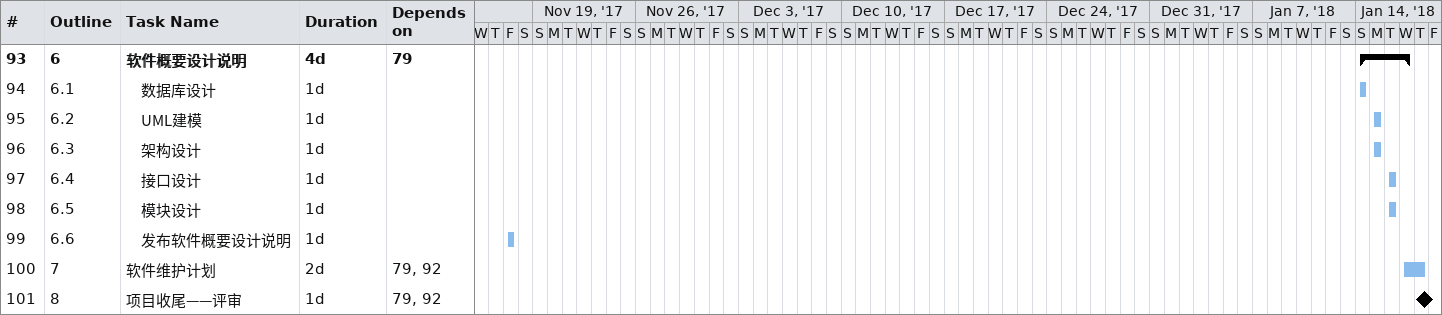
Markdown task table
| ID | WBS | Task | Duration | Start | Finish | Predecessors |
|---|---|---|---|---|---|---|
| 93 | 6 | **软件概要设计说明** | 4d | 2018-01-14 | 2018-01-17 | 79 |
| 94 | 6.1 | 数据库设计 | 1d | 2018-01-14 | 2018-01-14 |  |
| 95 | 6.2 | UML建模 | 1d | 2018-01-15 | 2018-01-15 |  |
| 96 | 6.3 | 架构设计 | 1d | 2018-01-15 | 2018-01-15 |  |
| 97 | 6.4 | 接口设计 | 1d | 2018-01-16 | 2018-01-16 |  |
| 98 | 6.5 | 模块设计 | 1d | 2018-01-16 | 2018-01-16 |  |
| 99 | 6.6 | 发布软件概要设计说明 | 1d | 2017-11-17 | 2017-11-17 |  |
| 100 | 7 | 软件维护计划 | 2d | 2018-01-17 | 2018-01-18 | 79, 92 |
| 101 | 8 | 项目收尾——评审 | 1d | 2018-01-18 | 2018-01-18 | 79, 92 |
